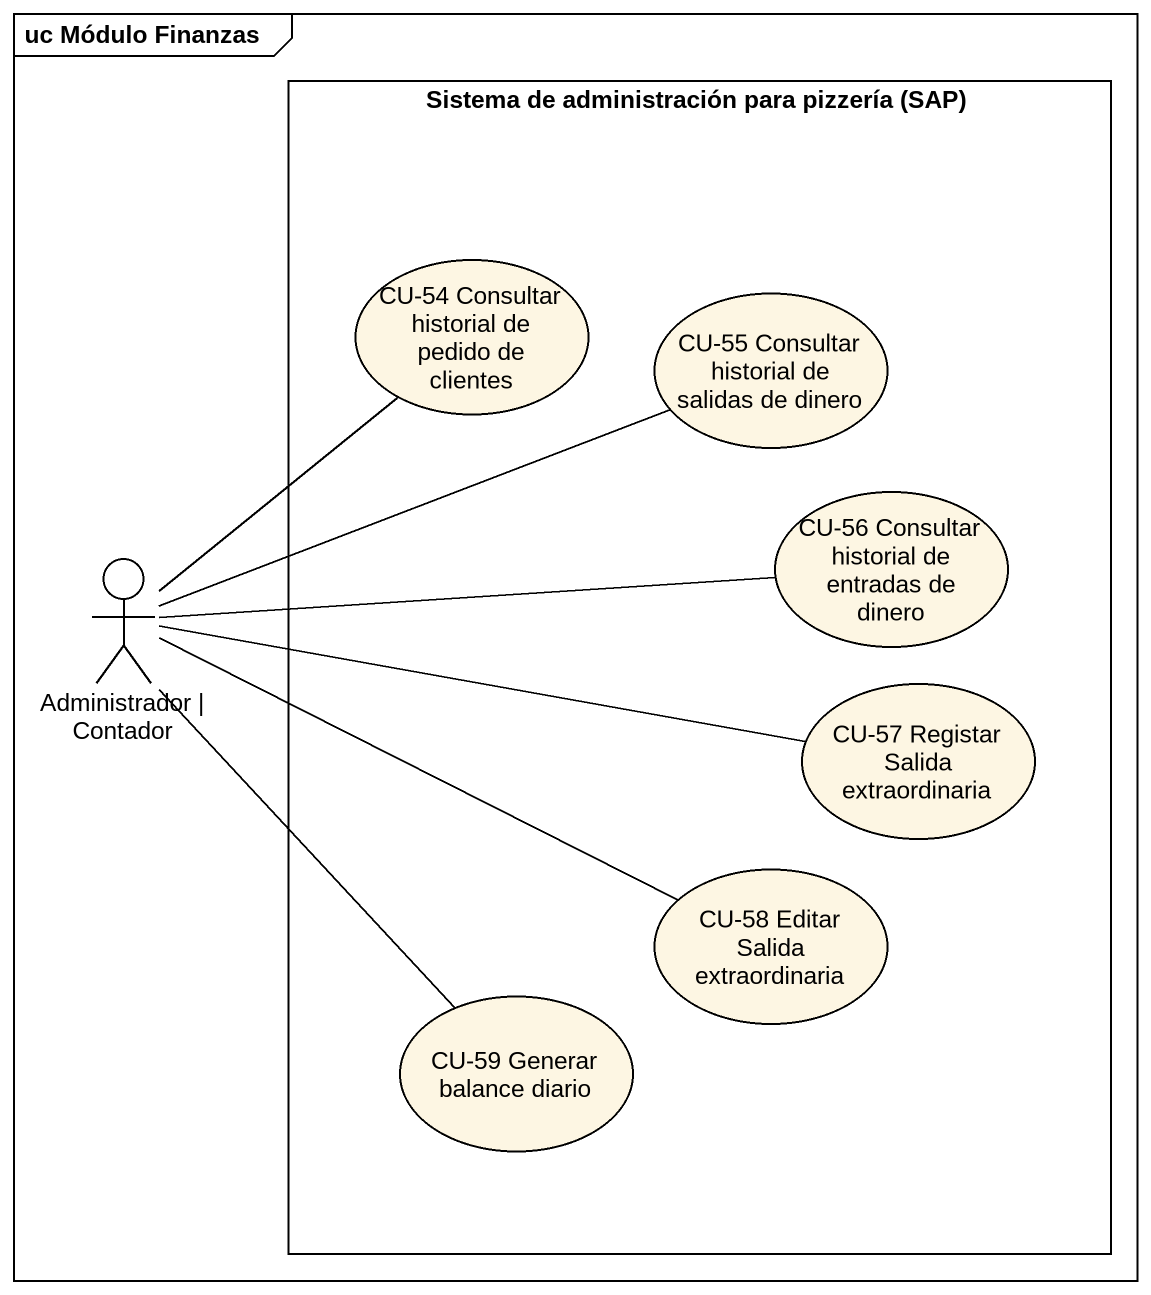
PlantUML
@startuml
mainframe uc Módulo Finanzas
rectangle "Sistema de administración para pizzería (SAP)" as Sistema_de_administración {
  usecase "CU-54 Consultar historial de pedido de clientes" as CU_54_Consultar_historial
  usecase "CU-55 Consultar historial de salidas de dinero" as CU_55_Consultar_historial
  usecase "CU-56 Consultar historial de entradas de dinero" as CU_56_Consultar_historial
  usecase "CU-57 Registar Salida extraordinaria" as CU_57_Registar_Salida
  usecase "CU-58 Editar Salida extraordinaria" as CU_58_Editar_Salida
  usecase "CU-59 Generar balance diario" as CU_59_Generar_balance_diario
}
actor "Administrador | Contador" as Administrador_Contador
Administrador_Contador -up- CU_54_Consultar_historial
Administrador_Contador -right- CU_55_Consultar_historial
Administrador_Contador -right- CU_56_Consultar_historial
Administrador_Contador -right- CU_57_Registar_Salida
Administrador_Contador -right- CU_58_Editar_Salida
Administrador_Contador -- CU_59_Generar_balance_diario
@enduml
